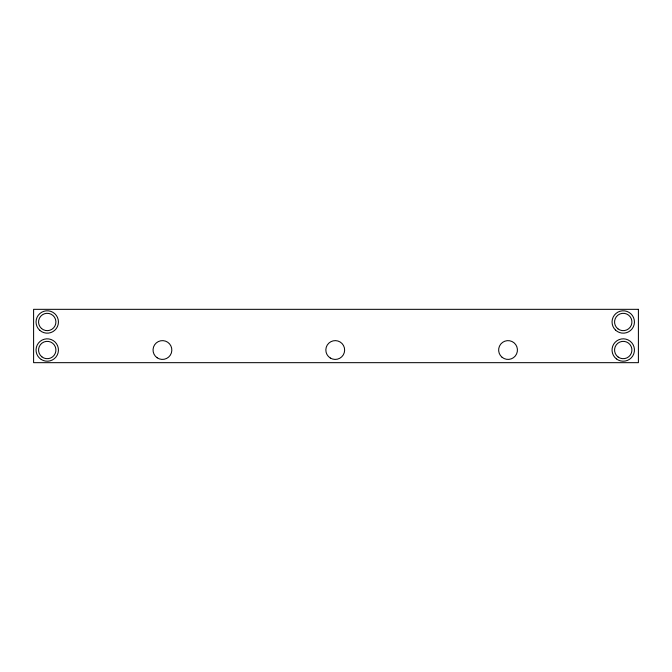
<?xml version="1.0" encoding="UTF-8"?>
<svg xmlns="http://www.w3.org/2000/svg" width="672" height="672" viewBox="0 0 672 672"><rect width="100%" height="100%" fill="white"/><g stroke="black" fill="none" stroke-linecap="round" stroke-linejoin="round"><path stroke-width="1.01" d="M638.4 309.33L33.6 309.33L33.6 362.67L638.4 362.67L638.4 309.33M41.236 359.478A11.206 11.206 0 0 0 58.43 350.498A11.206 11.206 0 0 0 42.059 340.091A11.206 11.206 0 0 0 41.236 359.478M39.74 330.296A11.206 11.206 0 0 0 58.195 324.316A11.206 11.206 0 0 0 43.789 311.321A11.206 11.206 0 0 0 39.74 330.296M157.189 357.815A9.391 9.391 0 0 0 171.814 350.675A9.391 9.391 0 0 0 158.323 341.578A9.391 9.391 0 0 0 157.189 357.815M330.313 358.025A9.391 9.391 0 0 0 344.635 350.28A9.391 9.391 0 0 0 330.775 341.754A9.391 9.391 0 0 0 330.313 358.025M502.068 357.277A9.391 9.391 0 0 0 517.306 351.565A9.391 9.391 0 0 0 504.748 341.225A9.391 9.391 0 0 0 502.068 357.277M616.384 358.882A11.206 11.206 0 0 0 634.343 351.532A11.206 11.206 0 0 0 618.996 339.654A11.206 11.206 0 0 0 616.384 358.882M615.544 330.112A11.206 11.206 0 0 0 634.141 324.576A11.206 11.206 0 0 0 620.046 311.245A11.206 11.206 0 0 0 615.544 330.112M41.471 328.457A8.669 8.669 0 0 0 55.734 323.736A8.669 8.669 0 0 0 44.512 313.748A8.669 8.669 0 0 0 41.471 328.457M41.866 356.832A8.669 8.669 0 0 0 55.826 351.271A8.669 8.669 0 0 0 44.033 341.964A8.669 8.669 0 0 0 41.866 356.832M617.954 328.86A8.669 8.669 0 0 0 631.84 323.114A8.669 8.669 0 0 0 619.928 313.967A8.669 8.669 0 0 0 617.954 328.86M618.122 357.025A8.669 8.669 0 0 0 631.865 350.952A8.669 8.669 0 0 0 619.735 342.09A8.669 8.669 0 0 0 618.122 357.025"/></g></svg>
